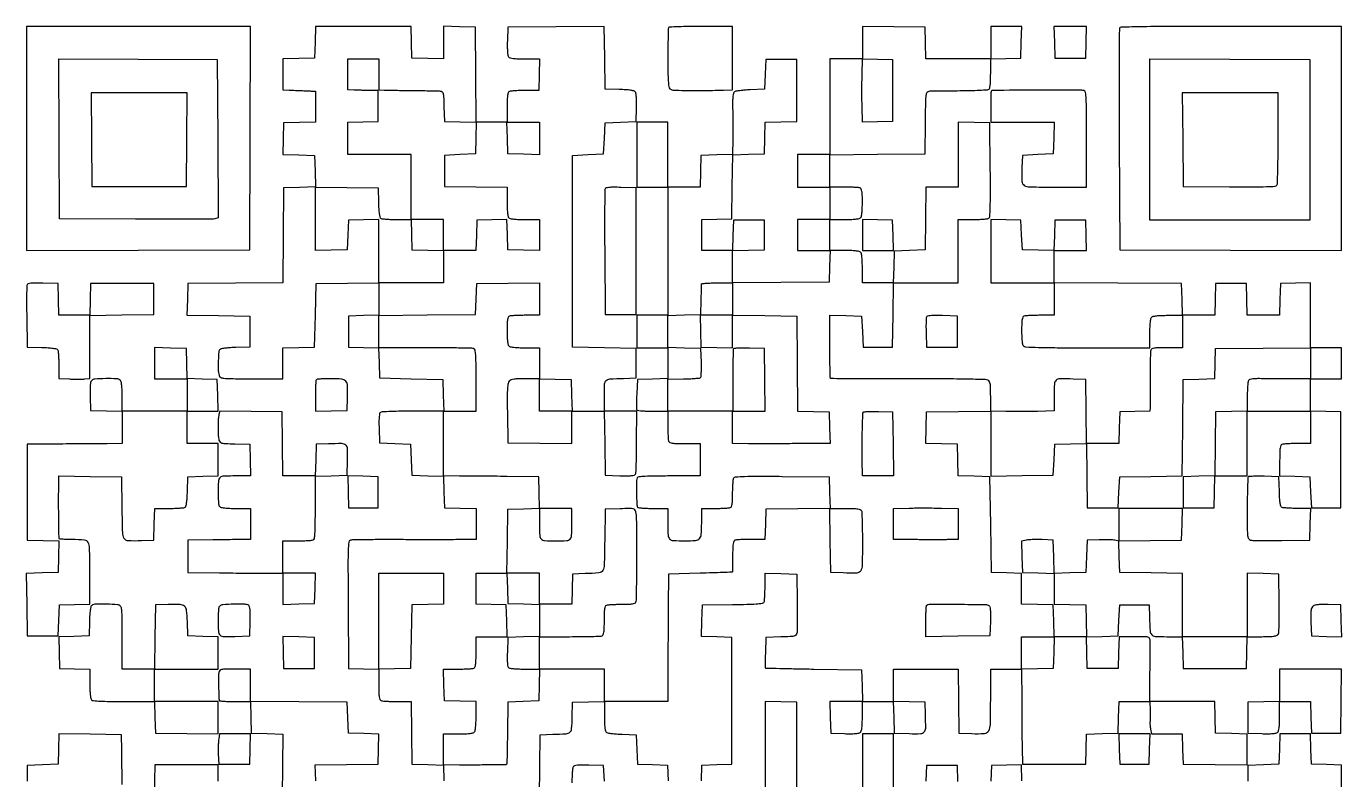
# Model space of a CAD drawing. Extents: x 179 to 1071, y 112 to 1107.
# Drawn here: x 179 to 1071, y 596 to 1107 of the extents above; entities that cross this region are included whole.
import ezdxf

# ---------------------------------------------------------------- set-up
doc = ezdxf.new("R2010")
doc.units = 0

msp = doc.modelspace()

# ---------------------------------------------------------------- linework, layer by layer
for points in [[(179, 1030.993714), (179, 954.987428), (254.75, 955.243714), (330.5, 955.5), (330.756286, 1031.25), (331.012572, 1107), (255.006286, 1107), (179, 1107)], [(876.216168, 1096.25), (876.5, 1085.5), (887, 1085.5), (897.5, 1085.5), (897.783832, 1096.25), (898.067663, 1107), (887, 1107), (875.932337, 1107)], [(223.235953, 1030.25), (223.5, 998.5), (255.5, 998.5), (287.5, 998.5), (287.764047, 1030.25), (288.028094, 1062), (255.5, 1062), (222.971906, 1062)], [(527, 1030.966168), (527, 1019.932337), (516.25, 1020.216168), (505.5, 1020.5), (505.216168, 1031.25), (504.932337, 1042), (515.966168, 1042), (527, 1042)], [(440.215017, 965.75), (440.5, 955.5), (451.25, 955.216168), (462, 954.932337), (462, 965.466168), (462, 976), (450.965017, 976), (439.930034, 976)], [(746, 965.534983), (746, 955), (756.534983, 955), (767.069966, 955), (766.784983, 965.25), (766.5, 975.5), (756.25, 975.784983), (746, 976.069966)], [(636.216168, 900.25), (636.5, 889.5), (647.25, 889.216168), (658, 888.932337), (658, 899.966168), (658, 911), (646.966168, 911), (635.932337, 911)], [(548.783832, 856.75), (549.067663, 846), (538.033832, 846), (527, 846), (527, 857.011163), (527, 868.022325), (537.75, 867.761163), (548.5, 867.5)], [(397.21581, 791.285361), (397.5, 780.5), (407.5, 780.5), (417.5, 780.5), (417.5, 791), (417.5, 801.5), (407.21581, 801.785361), (396.931619, 802.070721)], [(920, 769.022969), (920, 758.045937), (941.25, 758.272969), (962.5, 758.5), (962.783832, 769.25), (963.067663, 780), (941.533832, 780), (920, 780)], [(462, 725.533832), (462, 715.067663), (451.25, 714.783832), (440.5, 714.5), (440, 693), (439.5, 671.5), (428.75, 671.216168), (418, 670.932337), (418, 703.466168), (418, 736), (440, 736), (462, 736)], [(353.215822, 682.284178), (353.5, 671.5), (364, 671.5), (374.5, 671.5), (374.5, 682), (374.5, 692.5), (363.715822, 692.784178), (352.931643, 693.068357)], [(875.783832, 682.25), (875.5, 671.5), (864.75, 671.216168), (854, 670.932337), (854, 681.966168), (854, 693), (865.033832, 693), (876.067663, 693)], [(920.215017, 616.75), (920.5, 606.5), (930.5, 606.5), (940.5, 606.5), (940.784983, 616.75), (941.069966, 627), (930.5, 627), (919.930034, 627)]]:
    msp.add_lwpolyline(points, close=True)
for points in [[(636.783481, 595.215387), (637.066961, 605.930773), (647.283481, 606.215387), (657.5, 606.5), (657.5, 649.5), (657.5, 692.5), (647.216527, 692.785353), (636.933054, 693.070705), (637.216527, 703.785353), (637.5, 714.5), (657.954182, 714.771356, 0.003119), (667.702827, 714.961522, 0.011195), (673.921097, 715.261055, 0.009749), (678.185034, 715.645931, 0.227649), (679.188869, 716.271356, 0.115493), (679.497908, 717.156312, 0.007613), (679.744599, 719.866211, 0.010701), (679.921968, 723.138134, 0.007776), (679.984687, 726.783832), (680, 736.067663), (690.75, 735.783832), (701.5, 735.5), (701.783977, 716.5, -0.002821), (701.853191, 709.05996, -0.003982), (701.824654, 702.430555, -0.002334), (701.730103, 696.84836, -0.054888), (701.523677, 695.284869, -0.140292), (700.814297, 694.045051, -0.13698), (699.550087, 693.354301, -0.045905), (697.054923, 693.012708, -0.004125), (690.7397, 692.784869), (680.5, 692.5), (680.215017, 682.25, 0.002655), (680.126293, 678.304897, 0.004294), (680.097461, 674.947722, 0.000908), (680.1028, 672.009134, 0.234244), (680.215017, 671.784798, 0.157185), (680.475734, 671.694048, 0.000068), (689.963161, 671.475715, 0.000998), (700.518409, 671.255331, 0.000606), (713, 671.034798), (745.5, 670.5), (745.783832, 659.75), (746.067663, 649), (735, 649), (723.932337, 649), (724.216168, 638.25), (724.5, 627.5), (733.850715, 627.211141, 0.009044), (737.957683, 627.15859, 0.018924), (741.150171, 627.296386, 0.020746), (743.513859, 627.587315, 0.132968), (744.600715, 628.083586, 0.154085), (745.271246, 629.124417, 0.035127), (745.685192, 631.205854, 0.024181), (745.929838, 634.346734, 0.007345), (746, 639.122445), (746, 649), (756.466168, 649), (766.932337, 649), (767.216168, 638.25), (767.5, 627.5), (777.722245, 627.215323, 0.013848), (785.5543, 627.214168, 0.210395), (787.951391, 628.349379, 0.179386), (788.934656, 630.971409, 0.009619), (788.795054, 640), (788.5, 648.5), (777.75, 648.783832), (767, 649.067663), (767, 660.033832), (767, 671), (788.980498, 671), (810.960995, 671), (811.230498, 649.25), (811.5, 627.5), (820.243181, 627.211167, 0.024894), (828.807297, 627.354664, 0.253904), (831.707167, 629.188248, 0.123466), (832.847959, 633.408946, 0.004572), (833, 650.035184), (833, 671), (843.5, 671), (854, 671), (854.072108, 649.75, 0.000577), (854.112764, 640.807622, 0.000513), (854.17529, 631.510937, 0.000515), (854.248715, 623.149459, 0.00159), (854.322108, 617.5), (854.5, 606.5), (876, 606.5), (897.5, 606.5), (897.784613, 616.716519), (898.069227, 626.933039), (908.784613, 627.216519), (919.5, 627.5), (919.783832, 638.25), (920.067663, 649), (930.533832, 649), (941, 649), (941.118483, 642.75, -0.003315), (941.149254, 640.253473, -0.004066), (941.143574, 637.92126, -0.003396), (941.109567, 635.962285, -0.029059), (941.037521, 635.088333, 0.045642), (941.000227, 634.329926, 0.011884), (941.080631, 633.110708, 0.01198), (941.239271, 631.719961, 0.011978), (941.464351, 630.338333), (942.090626, 627), (952.51033, 627), (962.930034, 627), (963.215017, 616.75), (963.5, 606.5), (985.25, 606.230498), (1007, 605.960995), (1007, 616.446666), (1007, 626.932337), (996.25, 627.216168), (985.5, 627.5), (985.216168, 638.25), (984.932337, 649), (962.892969, 649), (940.853601, 649), (941.056235, 668.75, 0.000717), (941.124457, 676.480008, 0.001016), (941.161324, 683.359375, 0.000572), (941.174011, 689.170399, 0.014627), (941.129435, 690.75, 0.149832), (940.659923, 692.016871, 0.179178), (939.590362, 692.693164, 0.049014), (937.245457, 692.95522, 0.003336), (930.533832, 693), (920.067663, 693), (919.783832, 682.25), (919.5, 671.5), (909, 671.5), (898.5, 671.5), (898.216515, 682.215829), (897.93303, 692.931657), (908.716515, 693.215829), (919.5, 693.5), (920, 704), (920.5, 714.5), (930.5, 714.5), (940.5, 714.5), (940.75078, 706, 0.00791), (941.169857, 696.758299, 0.169892), (942.21204, 694.277454, 0.200091), (944.52214, 693.185518, 0.011647), (952.48522, 693), (962.932337, 693), (963.216168, 682.25), (963.5, 671.5), (985, 671.5), (1006.5, 671.5), (1006.783832, 682.25), (1007.067663, 693), (1016.911387, 693, 0.007666), (1021.536619, 693.070921, 0.022588), (1024.707922, 693.311871, 0.030009), (1026.861611, 693.706004, 0.160628), (1027.85998, 694.331286, 0.156728), (1028.372347, 695.607424, 0.00746), (1028.63344, 700.26892, 0.009591), (1028.772656, 706.638857, 0.003585), (1028.732424, 715.581286), (1028.5, 735.5), (1017.75, 735.783832), (1007, 736.067663), (1007, 714.533832), (1007, 693), (985, 693), (963, 693), (963, 714.480112), (963, 735.960225), (941.75, 736.230112), (920.5, 736.5), (920.216901, 747.177815), (919.933801, 757.855629), (917.216901, 758.392768, 0.034915), (915.681113, 758.586346, 0.007159), (912.94809, 758.699182, 0.007504), (909.76203, 758.737218, 0.00699), (906.5, 758.681599), (898.5, 758.433291), (898, 747.466646), (897.5, 736.5), (886.783064, 736.216504), (876.066129, 735.933007), (875.783064, 747.216504), (875.5, 758.5), (868, 758.80649, 0.00875), (864.887785, 758.879154, 0.008451), (861.738653, 758.844334, 0.008399), (858.967904, 758.720242, 0.030401), (857.216691, 758.504929), (853.933383, 757.896876), (854.216691, 747.198438), (854.5, 736.5), (865.25, 736.216168), (876, 735.932337), (876, 725.5), (876, 715.067663), (886.75, 714.783832), (897.5, 714.5), (897.783832, 703.75), (898.067663, 693), (887.067663, 693), (876.067663, 693), (875.783832, 703.75), (875.5, 714.5), (864.75, 714.783832), (854, 715.067663), (854, 725.498849), (854, 735.930034), (843.75, 736.215017), (833.5, 736.5), (833, 769), (832.5, 801.5), (821.783492, 801.783492), (811.066984, 802.066984), (810.783492, 812.783492), (810.5, 823.5), (799.716515, 823.784171), (788.93303, 824.068343), (789.216515, 834.784171), (789.5, 845.5), (811.25, 845.769502), (833, 846.039005), (833, 823.999615), (833, 801.960225), (854.25, 802.230112), (875.5, 802.5), (876, 813), (876.5, 823.5), (887.230404, 823.783633), (897.960808, 824.067266), (898.230404, 802.283633), (898.5, 780.5), (909, 780.5), (919.5, 780.5), (920, 791), (920.5, 801.5), (941.736361, 801.769848), (962.972722, 802.039696), (963.236361, 834.769848), (963.5, 867.5), (974.215387, 867.783481), (984.930773, 868.066961), (985.215387, 878.283481), (985.5, 888.5), (1017.75, 888.763853), (1050, 889.027706), (1050, 878.513853), (1050, 868), (1039.75, 867.884747, -0.002544), (1035.074997, 867.855964, -0.001478), (1029.462039, 867.866556, -0.001478), (1023.836814, 867.910425, -0.002494), (1019.12077, 867.984666, 0.00629), (1014.000905, 868.026387, 0.024063), (1010.816251, 867.85889, 0.036689), (1008.786978, 867.502172, 0.191958), (1007.886083, 866.849919, 0.113947), (1007.54783, 865.887335, 0.00812), (1007.277418, 863.042414, 0.011099), (1007.083523, 859.603877, 0.008139), (1007.015313, 855.783832), (1007, 846.067663), (996.25, 845.783832), (985.5, 845.5), (985.230591, 823.783635), (984.961183, 802.06727), (974.230591, 801.783635), (963.5, 801.5), (963.5, 791), (963.5, 780.5), (974, 780.5), (984.5, 780.5), (984.783832, 791.25), (985.067663, 802), (996.033832, 802), (1007, 802), (1007, 824), (1007, 846), (1028.5, 846), (1050, 846), (1050, 835), (1050, 824), (1041.081787, 824, 0.006277), (1037.550804, 823.955669, 0.008159), (1034.31865, 823.821697, 0.006338), (1031.626193, 823.631778, 0.070946), (1030.581787, 823.393011, 0.204941), (1029.767938, 822.602756, 0.063222), (1029.302828, 820.919218, 0.030449), (1029.059653, 817.974376, 0.005378), (1029, 812.427994), (1029, 802.069966), (1039.25, 801.784983), (1049.5, 801.5), (1050, 791), (1050.5, 780.5), (1060.5, 780.5), (1070.5, 780.5), (1070.5, 813), (1070.5, 845.5), (1060.25, 845.784983), (1050, 846.069966), (1050, 857.034983), (1050, 868), (1060.5, 868), (1071, 868), (1071, 878.5), (1071, 889), (1060.5, 889), (1050, 889), (1050, 911.034983), (1050, 933.069966), (1039.75, 932.784983), (1029.5, 932.5), (1029.216168, 921.75), (1028.932337, 911), (1018, 911), (1007.067663, 911), (1006.783832, 921.75), (1006.5, 932.5), (996, 932.5), (985.5, 932.5), (985.216168, 921.75), (984.932337, 911), (974, 911), (963.067663, 911), (962.783832, 921.75), (962.5, 932.5), (919.25, 932.760623), (876, 933.021245), (876, 944.010623), (876, 955), (887.034983, 955), (898.069966, 955), (897.784983, 965.25), (897.5, 975.5), (887, 975.5), (876.5, 975.5), (876.214647, 965.216527), (875.929295, 954.933054), (865.214647, 955.216527), (854.5, 955.5), (854, 965.5), (853.5, 975.5), (843.25, 975.784983), (833, 976.069966), (833, 954.534983), (833, 933), (854.5, 933), (876, 933), (876, 922), (876, 911), (866.581787, 911, 0.005951), (862.859224, 910.955695, 0.007831), (859.465525, 910.821697, 0.005915), (856.638111, 910.632106, 0.07203), (855.581787, 910.393011, 0.195123), (854.779618, 909.642994, 0.068495), (854.309523, 908.105917, 0.033615), (854.062206, 905.449162, 0.006405), (854, 900.593011, 0.009539), (854.075751, 896.62258, 0.019202), (854.315267, 893.499944, 0.020076), (854.678473, 891.177004, 0.148618), (855.2, 890.2, 0.18839), (856.651349, 889.564044, 0.003247), (865.448316, 889.264184, 0.005532), (878.031735, 889.056342, 0.001363), (898.7, 889), (941, 889), (941, 898.8, -0.008695), (941.074295, 903.071747, -0.018472), (941.311224, 906.369558, -0.019349), (941.671932, 908.799696, -0.150969), (942.2, 909.8, -0.150969), (943.200304, 910.328068, -0.019349), (945.630442, 910.688776, -0.018472), (948.928253, 910.925705, -0.008695), (953.2, 911), (963, 911), (963, 900), (963, 889), (952.567388, 889, 0.004734), (946.665848, 888.944129, 0.034798), (943.857977, 888.694977, 0.086533), (942.34465, 888.175433, 0.193605), (941.588638, 887.25, 0.067466), (941.37424, 885.984115, 0.002383), (941.233828, 881.020313, 0.004379), (941.147061, 875.140404, 0.003046), (941.147691, 868.5, -0.000779), (941.178759, 861.790711, -0.001038), (941.18484, 855.696214, -0.000725), (941.171914, 850.584911, -0.01064), (941.126441, 848.784983), (941, 846.069966), (930.75, 845.784983), (920.5, 845.5), (920.216168, 834.75), (919.932337, 824), (908.985671, 824), (898.039005, 824), (897.769502, 845.75), (897.5, 867.5), (889, 867.795054, 0.009898), (880.039138, 867.928611, 0.179012), (877.399726, 866.937651, 0.203743), (876.212849, 864.514002, 0.01335), (876, 856.543332), (876, 846.124768), (864.75, 845.812384, -0.004056), (859.698016, 845.713112, -0.002552), (853.79375, 845.675138, -0.002561), (847.984411, 845.697181, -0.004692), (843.25, 845.783832), (833, 846.067663), (833, 855.998648, 0.005238), (832.940391, 861.68816, 0.037799), (832.676458, 864.41431, 0.088615), (832.111415, 865.967822, 0.139338), (831.097048, 866.948062, 0.117742), (829.287649, 867.423578, 0.00124), (816.206355, 867.686646, 0.003353), (799.603338, 867.867994, 0.001365), (777.012061, 867.901566, -0.000639), (756.978563, 867.90224, -0.001055), (740.054068, 867.960143, -0.000063), (724.823734, 868.046313, -0.197409), (724.47452, 868.192146, -0.193918), (724.189977, 868.86083, -0.000644), (724.026423, 877.972777, -0.003399), (723.924744, 888.281846, -0.002161), (723.93983, 900.283832), (724, 911.067663), (734.75, 910.783832), (745.5, 910.5), (746, 900), (746.5, 889.5), (756.5, 889.5), (766.5, 889.5), (766.769502, 911.25), (767.039005, 933), (789.019502, 933), (811, 933), (811, 954.5), (811, 976), (820.75, 976.015313, 0.007617), (824.576903, 976.079625, 0.010521), (828.007324, 976.261873, 0.007391), (830.850025, 976.515258, 0.115994), (831.764295, 976.833164, 0.241759), (832.445189, 977.993173, 0.006458), (832.710935, 984.104718, 0.008037), (832.844504, 993.337414, 0.001667), (832.764295, 1009.567852), (832.5, 1041.5), (821.75, 1041.783832), (811, 1042.067663), (811, 1020.033832), (811, 998), (800.019888, 998), (789.039775, 998), (788.769888, 976.75), (788.5, 955.5), (778, 955), (767.5, 954.5), (767.216168, 943.75), (766.932337, 933), (756.466168, 933), (746, 933), (746, 942.8, 0.008695), (745.925705, 947.071747, 0.018472), (745.688776, 950.369558, 0.019349), (745.328068, 952.799696, 0.150969), (744.8, 953.8, 0.150969), (743.799696, 954.328068, 0.019349), (741.369558, 954.688776, 0.018472), (738.071747, 954.925705, 0.008695), (733.8, 955), (724, 955), (724, 965.5), (724, 976), (733.8, 976, 0.008695), (738.071747, 976.074295, 0.018472), (741.369558, 976.311224, 0.019349), (743.799696, 976.671932, 0.150969), (744.8, 977.2, 0.148618), (745.321527, 978.177004, 0.020076), (745.684733, 980.499944, 0.019202), (745.924249, 983.62258, 0.009539), (746, 987.593011, 0.006405), (745.937794, 992.449162, 0.033615), (745.690477, 995.105917, 0.068495), (745.220382, 996.642994, 0.195123), (744.418213, 997.393011, 0.07203), (743.361889, 997.632106, 0.005915), (740.534475, 997.821697, 0.007831), (737.140776, 997.955695, 0.005951), (733.418213, 998), (724, 998), (724, 1008.986147), (724, 1019.972294), (756.25, 1020.236147), (788.5, 1020.5), (788.769888, 1041.75, -0.00133), (788.986866, 1055.875505, -0.024584), (789.287052, 1060.337404, -0.105053), (789.964194, 1062.342587, -0.247842), (791.269888, 1063.142923, -0.012224), (792.82212, 1063.204351, -0.000527), (798.27928, 1063.281046, -0.000899), (804.750524, 1063.35354, -0.00064), (812, 1063.41243, 0.003938), (819.18016, 1063.518117, 0.005939), (825.432812, 1063.733748, 0.002596), (830.749633, 1064.008039, 0.127332), (831.75, 1064.328524, 0.199385), (832.330887, 1065.152865, 0.025981), (832.698528, 1067.316724, 0.021495), (832.930977, 1070.479673, 0.007594), (833, 1075.024034), (833, 1084.930034), (843.25, 1085.215017), (853.5, 1085.5), (853.783832, 1096.25), (854.067663, 1107), (843.533832, 1107), (833, 1107), (833, 1096), (833, 1085), (811.033832, 1085), (789.067663, 1085), (788.783832, 1095.75), (788.5, 1106.5), (767.25, 1106.769888), (746, 1107.039775), (746, 1096.019888), (746, 1085), (735, 1085), (724, 1085), (724, 1052.5), (724, 1020), (713, 1020), (702, 1020), (702, 1009), (702, 998), (713, 998), (724, 998), (724, 987), (724, 976), (713, 976), (702, 976), (702, 965.5), (702, 955), (713.033832, 955), (724.067663, 955), (723.783832, 944.25), (723.5, 933.5), (690.75, 933.236336), (658, 932.972671), (658, 943.952504), (658, 954.932337), (668.75, 955.216168), (679.5, 955.5), (679.5, 965.5), (679.5, 975.5), (669, 975.5), (658.5, 975.5), (658.215017, 965.25), (657.930034, 955), (647.465017, 955), (637, 955), (637, 965.465017), (637, 975.930034), (647.25, 976.215017), (657.5, 976.5), (657.769409, 998.216365), (658.038817, 1019.93273), (668.769409, 1020.216365), (679.5, 1020.5), (679.783492, 1031.216508), (680.066984, 1041.933016), (690.783492, 1042.216508), (701.5, 1042.5), (701.5, 1063.5), (701.5, 1084.5), (691, 1084.5), (680.5, 1084.5), (680, 1074.5), (679.5, 1064.5), (670, 1063.988659, 0.007505), (666.264704, 1063.73133, 0.010178), (662.901776, 1063.379819, 0.007422), (660.118407, 1062.98944, 0.103621), (659.176259, 1062.634068, 0.195441), (658.539076, 1061.736963, 0.032659), (658.182351, 1059.61135, 0.022723), (657.999518, 1056.322773, 0.006275), (658.012198, 1051.145409, -0.001785), (658.067243, 1046.328954, -0.001081), (658.099727, 1040.626089, -0.001082), (658.107484, 1034.963986, -0.001904), (658.085939, 1030.283832), (658, 1020.067663), (647.25, 1019.783832), (636.5, 1019.5), (636.216168, 1008.75), (635.932337, 998), (624.966168, 998), (614, 998), (614, 1020), (614, 1042), (603.5, 1042), (593, 1042), (593, 1020), (593, 998), (603.5, 998), (614, 998), (614.073195, 987.75, -0.00088), (614.09912, 982.932088, -0.00044), (614.115819, 976.839062, -0.000437), (614.122037, 970.533093, -0.000646), (614.115512, 965, 0.000049), (614.100749, 958.777523, 0.000018), (614.081275, 950.076563, 0.000018), (614.060782, 940.610342, 0.000022), (614.042318, 931.75), (614, 911), (603.5, 911), (593, 911), (593, 900), (593, 889), (603.5, 889), (614, 889), (614, 878.534983), (614, 868.069966), (603.75, 867.784983), (593.5, 867.5), (592.970473, 858, 0.00444), (592.795764, 854.269823, 0.006155), (592.710034, 850.923437, 0.003969), (592.694989, 848.119288, 0.074466), (592.827462, 847.25, 0.265757), (593.468535, 846.651097, 0.029121), (595.530407, 846.289366, 0.022331), (598.708453, 846.064015, 0.006534), (603.606989, 846), (614, 846), (614, 836.581787, 0.005951), (614.044305, 832.859224, 0.007831), (614.178303, 829.465525, 0.005915), (614.367894, 826.638111, 0.07203), (614.606989, 825.581787, 0.205218), (615.398405, 824.76761, 0.063068), (617.086379, 824.30265, 0.030363), (620.039857, 824.059586, 0.005351), (625.606989, 824), (636, 824), (636, 813), (636, 802), (615.059017, 802, 0.002906), (604.906459, 801.940998, 0.011241), (598.612218, 801.726255, 0.010236), (594.365223, 801.398347, 0.234063), (593.358309, 800.77074, 0.137372), (592.808364, 798.86213, 0.00451), (592.820502, 790.848274, 0.004641), (592.978944, 782.85394, 0.131876), (593.567759, 780.890363, 0.229755), (594.127022, 780.535394, 0.007304), (596.876555, 780.261544, 0.012798), (600.209397, 780.064442, 0.008369), (604.059017, 780), (614, 780), (614, 769.616631, 0.012288), (614.193785, 761.732444, 0.188521), (615.287496, 759.295215, 0.184037), (617.755069, 758.215938, 0.011612), (625.815741, 758.013655, 0.01974), (632.874624, 758.27926, 0.188273), (635.542006, 759.565364, 0.172907), (636.752978, 762.375334, 0.01612), (637, 770.035184), (637, 780), (645.918213, 780, 0.006277), (649.449196, 780.044331, 0.008159), (652.68135, 780.178303, 0.006338), (655.373807, 780.368222, 0.070946), (656.418213, 780.606989, 0.194682), (657.219983, 781.355355, 0.068336), (657.692539, 782.889392, 0.033702), (657.944731, 785.536466, 0.006483), (658.015313, 790.356989, -0.008114), (658.079664, 793.951261, -0.011074), (658.261873, 797.185627, -0.008082), (658.515761, 799.86177, -0.114203), (658.833164, 800.764295, -0.241759), (659.993173, 801.445189, -0.006458), (666.104718, 801.710935, -0.008037), (675.337414, 801.844504, -0.001667), (691.567852, 801.764295), (723.5, 801.5), (723.783633, 790.769596), (724.067266, 780.039192), (702.283633, 779.769596), (680.5, 779.5), (680.215017, 769.25), (679.930034, 759), (670.546804, 759, 0.005972), (666.837646, 758.955693, 0.007853), (663.455249, 758.821697, 0.005943), (660.637304, 758.632084, 0.071958), (659.581787, 758.393011, 0.205218), (658.76761, 757.601595, 0.063068), (658.30265, 755.913621, 0.030363), (658.059586, 752.960143, 0.005351), (658, 747.393011, -0.002252), (657.981991, 743.394156, -0.003647), (657.926563, 739.994283, -0.000684), (657.851924, 737.005214, -0.22111), (657.75, 736.800293, -0.161135), (657.51991, 736.715128, -0.000127), (651.257812, 736.497602, -0.001379), (644.261248, 736.275652, -0.000841), (636, 736.050293), (614.5, 735.5), (614.320665, 713.5, 0.00037), (614.246821, 703.536741, 0.000223), (614.173251, 691.720312, 0.000223), (614.110602, 679.975109, 0.000391), (614.070665, 670.25), (614, 649), (592.5, 649), (571, 649), (571, 660), (571, 671), (549, 671), (527, 671), (527, 682), (527, 693), (547.418213, 693, 0.002771), (555.357109, 693.043995, 0.004125), (562.303225, 693.178303, 0.001841), (568.220565, 693.363369, 0.083055), (569.418213, 693.606989, 0.200263), (570.226524, 694.377876, 0.065784), (570.694084, 695.989192, 0.03193), (570.939172, 698.792715, 0.00584), (571, 704, -0.00584), (571.060828, 709.207285, -0.03193), (571.305916, 712.010808, -0.065784), (571.773476, 713.622124, -0.200263), (572.581787, 714.393011, -0.070701), (573.623534, 714.631706, -0.006434), (576.287222, 714.821697, -0.008233), (579.484808, 714.955664, -0.006352), (582.974799, 715, 0.007316), (587.408285, 715.064877, 0.031205), (590.043837, 715.307119, 0.05551), (591.635045, 715.738864, 0.210146), (592.344304, 716.454858, 0.091144), (592.890882, 719.381674, 0.000553), (592.938037, 746.641473, 0.000797), (592.912095, 773.370941, 0.06091), (592.38243, 777.612412, 0.10896), (591.677923, 779.023822, 0.174606), (590.539145, 779.71426, 0.053451), (588.276802, 779.924152, 0.003425), (581.633136, 779.783693), (571.5, 779.5), (571.230153, 758.264071, -0.003245), (570.90817, 741.492979, -0.12708), (569.89363, 737.944666, -0.241952), (567.309273, 736.307363, -0.015112), (558, 735.75078), (549.5, 735.5), (549.215017, 725.25), (548.930034, 715), (537.965017, 715), (527, 715), (527, 725.5), (527, 736), (515.980498, 736), (504.960995, 736), (505.230498, 757.75), (505.5, 779.5), (516.25, 779.783832), (527, 780.067663), (527, 769.640821, 0.010855), (527.173214, 761.663313, 0.180339), (528.190236, 759.259575, 0.193036), (530.506319, 758.190878, 0.012734), (538, 758, 0.012707), (545.492344, 758.190439, 0.192687), (547.808678, 759.25706, 0.180645), (548.826317, 761.656506, 0.010922), (549, 769.606989), (549, 780), (538.033832, 780), (527.067663, 780), (526.783832, 790.75), (526.5, 801.5), (505, 801.722336, 0.00034), (495.980201, 801.809485, 0.000308), (486.657813, 801.887487, 0.000308), (478.311876, 801.947046, 0.000987), (472.75, 801.972336), (462, 802), (462, 824), (462, 846), (473, 846), (484, 846), (484, 866.893011, 0.002106), (483.950214, 878.715635, 0.016256), (483.72381, 884.243952, 0.030951), (483.301441, 887.346099, 0.257256), (482.418213, 888.393011, 0.086353), (481.16888, 888.638636, 0.000865), (472.071975, 888.821697, 0.002793), (461.574492, 888.956125, 0.001805), (449.418213, 889), (418, 889), (418, 899.986336), (418, 910.972671), (450.75, 911.236336), (483.5, 911.5), (484, 922), (484.5, 932.5), (505.75, 932.769888), (527, 933.039775), (527, 922.019888), (527, 911), (517.581787, 911, 0.005951), (513.859224, 910.955695, 0.007831), (510.465525, 910.821697, 0.005915), (507.638111, 910.632106, 0.07203), (506.581787, 910.393011, 0.195123), (505.779618, 909.642994, 0.068495), (505.309523, 908.105917, 0.033615), (505.062206, 905.449162, 0.006405), (505, 900.593011, 0.009539), (505.075751, 896.62258, 0.019202), (505.315267, 893.499944, 0.020076), (505.678473, 891.177004, 0.148618), (506.2, 890.2, 0.150969), (507.200304, 889.671932, 0.019349), (509.630442, 889.311224, 0.018472), (512.928253, 889.074295, 0.008695), (517.2, 889), (527, 889), (527, 878.5), (527, 868), (517.571429, 868, 0.007612), (512.790467, 867.927206, 0.028258), (509.789206, 867.665584, 0.046082), (507.807826, 867.190041, 0.11494), (506.551016, 866.408158, 0.15114), (505.692188, 864.779983, 0.031184), (505.289479, 861.523236, 0.016159), (505.131507, 855.955637, 0.002366), (505.229587, 844.658158), (505.5, 824.5), (527.25, 824.230498), (549, 823.960995), (549, 834.980498), (549, 846), (559.980498, 846), (570.960995, 846), (571.230498, 824.25), (571.5, 802.5), (581.417355, 802.211769, 0.00688), (586.160651, 802.139217, 0.023269), (589.254924, 802.278541, 0.0323), (591.282684, 802.597678, 0.20181), (592.119951, 803.194085, 0.127963), (592.43615, 804.219787, 0.00215), (592.676288, 810.191916, 0.005372), (592.852059, 817.181283, 0.003528), (592.911185, 825.232316), (592.917177, 846), (581.958588, 846), (571, 846), (571, 856.480948, -0.011573), (571.184972, 864.471708, -0.199796), (572.27627, 866.785637, -0.170244), (574.756564, 867.829771, -0.007926), (584, 868.24922), (592.5, 868.5), (592.5, 878.5), (592.5, 888.5), (571, 889), (549.5, 889.5), (549.5, 954.5), (549.5, 1019.5), (560, 1020), (570.5, 1020.5), (571, 1031), (571.5, 1041.5), (582, 1042), (592.5, 1042.5), (592.788859, 1051.850715, 0.009201), (592.839305, 1055.892546, 0.018158), (592.703774, 1059.099804, 0.018909), (592.422313, 1061.507799, 0.135457), (591.945533, 1062.565629, 0.155031), (590.94575, 1063.207107, 0.027795), (588.750668, 1063.668713, 0.02215), (585.590478, 1064.009433, 0.008399), (581.156674, 1064.214914), (571.5, 1064.5), (571.230073, 1085.763639), (570.960145, 1107.027278), (538.230073, 1106.763639), (505.5, 1106.5), (505.211141, 1097.149285, 0.009044), (505.15859, 1093.042317, 0.018924), (505.296386, 1089.849829, 0.020746), (505.587315, 1087.486141, 0.132968), (506.083586, 1086.399285, 0.154252), (507.125723, 1085.728393, 0.03506), (509.212082, 1085.314587, 0.024123), (512.362019, 1085.070076, 0.007308), (517.156276, 1085), (527.067663, 1085), (526.783832, 1074.281763), (526.5, 1063.563526), (517, 1063.529275, 0.00783), (513.269936, 1063.457408, 0.010783), (509.923437, 1063.268168, 0.007669), (507.152533, 1063.008637, 0.116595), (506.25, 1062.688495, 0.197255), (505.669421, 1061.85476, 0.025752), (505.301718, 1059.677139, 0.021367), (505.069131, 1056.4992, 0.007583), (505, 1051.940983), (505, 1042), (494.513853, 1042), (484.027706, 1042), (483.763853, 1074.25), (483.5, 1106.5), (472.75, 1106.783832), (462, 1107.067663), (462, 1096), (462, 1084.932337), (451.25, 1085.216168), (440.5, 1085.5), (440.216168, 1096.25), (439.932337, 1107), (407.5, 1107), (375.067663, 1107), (374.783832, 1096.25), (374.5, 1085.5), (363.75, 1085.216168), (353, 1084.932337), (353, 1074.466168), (353, 1064), (357.25, 1063.788296, 0.001158), (359.167431, 1063.697233, 0.000711), (361.426562, 1063.598404, 0.000713), (363.661971, 1063.50699, 0.001274), (365.5, 1063.439142, -0.001185), (367.232676, 1063.375491, -0.000899), (369.132812, 1063.297757, -0.000908), (370.915713, 1063.218363, -0.00212), (372.25, 1063.150846), (375, 1063), (375, 1052.533832), (375, 1042.067663), (364.25, 1041.783832), (353.5, 1041.5), (353.216515, 1030.784171), (352.93303, 1020.068343), (363.716515, 1019.784171), (374.5, 1019.5), (374.783485, 1008.784171), (375.06697, 998.068343), (364.283485, 997.784171), (353.5, 997.5), (353.236165, 965.263835), (352.97233, 933.02767), (320.736165, 932.763835), (288.5, 932.5), (288.216371, 921.769986), (287.932742, 911.039971), (309.216371, 910.769986), (330.5, 910.5), (330.5, 900), (330.5, 889.5), (321.054124, 889.209882, 0.009679), (317.346001, 889.024093, 0.013265), (314.020329, 888.704018, 0.009997), (311.288784, 888.312199, 0.133347), (310.373712, 887.89519, 0.20101), (309.51104, 886.243559, 0.010957), (309.13582, 880.266421, 0.01745), (309.100481, 874.259667, 0.054104), (309.653743, 870.25, 0.213201), (310.687475, 868.932612, 0.0961), (312.835432, 868.282876, 0.024195), (317.383932, 868.038171, 0.001342), (331.608408, 868), (353, 868), (353, 878.466168), (353, 888.932337), (363.75, 889.216168), (374.5, 889.5), (375, 911), (375.5, 932.5), (396.75, 932.769888), (418, 933.039775), (418, 922.054871), (418, 911.069966), (407.75, 910.784983), (397.5, 910.5), (397.5, 900), (397.5, 889.5), (407.715399, 889.215399), (417.930798, 888.930798), (418.215399, 878.715399), (418.5, 868.5), (440, 868), (461.5, 867.5), (461.783832, 856.75), (462.067663, 846), (441.283832, 845.984687, 0.003666), (433.225379, 845.919662, 0.005576), (426.226833, 845.733781, 0.002272), (420.253532, 845.481255, 0.130376), (419.211769, 845.152042, 0.19692), (418.604266, 844.294865, 0.033714), (418.278982, 842.282937, 0.023663), (418.138177, 839.195195, 0.006827), (418.211769, 834.417355), (418.5, 824.5), (429, 824), (439.5, 823.5), (440, 813), (440.5, 802.5), (451.216508, 802.216508), (461.933016, 801.933016), (462.216508, 791.216508), (462.5, 780.5), (473.25, 780.216168), (484, 779.932337), (484, 769.466168), (484, 759), (473.25, 758.847657, -0.002815), (467.216693, 758.796125, -0.000576), (456.551562, 758.777356, -0.000606), (444.156683, 758.784849, -0.000569), (431.5, 758.822264, 0.001664), (419.491596, 758.831473, 0.002552), (409.089083, 758.751726, 0.000859), (400.102868, 758.621512, 0.071164), (398.73943, 758.403865, 0.300746), (397.657466, 757.082542, 0.01689), (397.278896, 751.529582, 0.009319), (397.119251, 741.332272, 0.000763), (397.23943, 714.679258), (397.5, 671.5), (407.75, 671.215017), (418, 670.930034), (418, 660.572006, 0.005378), (418.059653, 655.025624, 0.030449), (418.302828, 652.080782, 0.063222), (418.767938, 650.397244, 0.204941), (419.581787, 649.606989, 0.071989), (420.637653, 649.367906, 0.005931), (423.459683, 649.178303, 0.007843), (426.846957, 649.044306, 0.005963), (430.5619, 649), (439.960225, 649), (440.230112, 627.75), (440.5, 606.5), (451.216508, 606.216508), (461.933016, 605.933016), (462.216508, 595.216508)], [(375.216371, 595.230014), (374.932742, 605.960029), (396.216371, 606.230014), (417.5, 606.5), (417.784593, 616.714635), (418.069185, 626.92927), (407.784593, 627.214635), (397.5, 627.5), (397, 638), (396.5, 648.5), (363.75, 648.763664), (331, 649.027329), (331, 660.013664), (331, 671), (320.519052, 671, 0.003621), (313.889173, 670.951984, 0.047056), (311.438963, 670.685023, 0.152909), (310.229783, 670.014936, 0.139298), (309.564029, 668.75, 0.052474), (309.322294, 666.407041, 0.003242), (309.382006, 659.402264, 0.003708), (309.537487, 652.46968, 0.042166), (309.849214, 649.75, 0.332156), (310.185313, 649.448606, 0.004776), (313.030144, 649.220312, 0.010918), (316.442778, 649.054024, 0.006713), (320.466168, 649), (330.932337, 649), (331.216168, 638.25), (331.5, 627.5), (342.269789, 627.215968), (353.039577, 626.931935), (352.769789, 605.715968), (352.5, 584.5)], [(526.960225, 584), (527.230112, 605.25), (527.5, 626.5), (536, 626.75078, 0.008001), (545.14566, 627.167162, 0.165236), (547.65727, 628.196667, 0.196929), (548.809521, 630.49116, 0.012174), (549.215131, 638.2603), (549.5, 648.5), (560.25, 648.783832), (571, 649.067663), (571, 639.156276, 0.007712), (571.071032, 634.551004, 0.02181), (571.310195, 631.344941, 0.027853), (571.696233, 629.145733, 0.16359), (572.304124, 628.162563, 0.131421), (573.259099, 627.722996, 0.010763), (575.999888, 627.312947, 0.013854), (579.34104, 626.980158, 0.010217), (583.054124, 626.790118), (592.5, 626.5), (593, 616.5), (593.5, 606.5), (603.716519, 606.215387), (613.933039, 605.930773), (614.216519, 595.215387)], [(243.920247, 592.826318, 0.000671), (243.860325, 602.185374, 0.000669), (243.78459, 610.524462, 0.00223), (243.703106, 616), (243.5, 626.5), (222.285202, 626.769785), (201.070403, 627.03957), (200.785202, 616.769785), (200.5, 606.5), (190, 606), (179.5, 605.5), (179.5, 595)], [(571, 595), (570.5, 605.5), (560.582645, 605.788231, 0.006827), (555.804805, 605.861823, 0.023663), (552.717063, 605.721018, 0.033714), (550.705135, 605.395734, 0.19692), (549.847958, 604.788231, 0.115445), (549.524351, 603.860149, 0.007585), (549.266219, 601.014355, 0.010675), (549.080714, 597.578609, 0.007755), (549.015313, 593.75)]]:
    msp.add_lwpolyline(points, format="xyb")
for points in [[(614.597384, 1106.15757, 0.131582), (614.386391, 1105.455423, 0.001139), (614.22813, 1099.79945, 0.003878), (614.111097, 1093.276816, 0.002479), (614.071475, 1085.695891, 0.003005), (614.128483, 1075.768173, 0.013153), (614.351764, 1069.904023, 0.016962), (614.723185, 1066.137051, 0.164766), (615.423424, 1064.719433, 0.185224), (617.404898, 1063.836696, 0.0069), (625.707086, 1063.512707, 0.010039), (636.756365, 1063.456043, 0.004115), (651.75, 1063.803633), (658, 1064), (658, 1085.5), (658, 1107), (636.559017, 1107, 0.003677), (628.30189, 1106.939273, 0.005908), (621.263382, 1106.752536, 0.001637), (615.179022, 1106.499188, 0.247987)], [(920.460009, 1105.75, 0.090591), (920.266358, 1104.709509, 0.000109), (920.198937, 1082.982812, 0.000984), (920.176611, 1058.652573, 0.000605), (920.241394, 1030), (920.5, 955.5), (995.75, 955.243674), (1071, 954.987348), (1071, 1030.993674), (1071, 1107), (995.968615, 1107, 0.000668), (957.448289, 1106.948566, 0.003471), (936.19131, 1106.744245, 0.001205), (921.475143, 1106.465155, 0.305157)], [(308.758677, 1030.77123), (309.017354, 977.04246), (306.758677, 976.494347, -0.057902), (304.987826, 976.276519, -0.000418), (290.035361, 976.188577, -0.001589), (272.903102, 976.156579, -0.001017), (253, 976.223117), (201.5, 976.5), (201.241383, 1030.758691), (200.982767, 1085.017383), (254.741383, 1084.758691), (308.5, 1084.5)], [(418, 1074.5), (418, 1064), (421.75, 1063.835336, 0.006085), (424.048834, 1063.762412, 0.000739), (429.098437, 1063.671192, 0.000878), (435.098989, 1063.582205, 0.000723), (441.5, 1063.507776, -0.000868), (447.790235, 1063.432818, -0.001189), (453.450661, 1063.342076, -0.000764), (458.207632, 1063.247234, -0.014059), (459.715017, 1063.17244, -0.15336), (460.959283, 1062.672517, -0.163686), (461.654808, 1061.562923, -0.0482), (461.987941, 1059.18336, -0.003743), (462.215017, 1052.75), (462.5, 1042.5), (473.283485, 1042.215829), (484.06697, 1041.931657), (483.783485, 1031.215829), (483.5, 1020.5), (473, 1020), (462.5, 1019.5), (462.5, 1009), (462.5, 998.5), (483.75, 998.230112), (505, 997.960225), (505, 988.180112, 0.008721), (505.074341, 983.918248, 0.018496), (505.311349, 980.626174, 0.019373), (505.672136, 978.199565, 0.150894), (506.2, 977.2, 0.150969), (507.200304, 976.671932, 0.019349), (509.630442, 976.311224, 0.018472), (512.928253, 976.074295, 0.008695), (517.2, 976), (527, 976), (527, 965.466168), (527, 954.932337), (516.25, 955.216168), (505.5, 955.5), (505.214635, 965.784593), (504.92927, 976.069185), (494.714635, 975.784593), (484.5, 975.5), (484.215017, 965.25), (483.930034, 955), (472.965017, 955), (462, 955), (462, 944), (462, 933), (440, 933), (418, 933), (418, 954.534983), (418, 976.069966), (407.75, 975.784983), (397.5, 975.5), (397, 965.5), (396.5, 955.5), (385.75, 955.216168), (375, 954.932337), (375, 976.486056), (375, 998.039775), (396.25, 997.769888), (417.5, 997.5), (417.788805, 987.535034, 0.00836), (417.987032, 983.199826, 0.019108), (418.315749, 979.944063, 0.01918), (418.737468, 977.589, 0.199883), (419.288805, 976.800347, 0.117226), (420.172107, 976.495095, 0.006962), (423.008274, 976.252233, 0.010173), (426.426877, 976.077211, 0.007309), (430.25, 976.015313), (440, 976), (440, 998), (440, 1020), (418.5, 1020), (397, 1020), (397, 1030.965017), (397, 1041.930034), (407.25, 1042.215017), (417.5, 1042.5), (417.5, 1053), (417.5, 1063.5), (411.5, 1063.544768, -0.002425), (408.89198, 1063.576879, -0.001806), (406.014062, 1063.636672, -0.001825), (403.300625, 1063.712764, -0.004142), (401.25, 1063.794768), (397, 1064), (397, 1074.5), (397, 1085), (407.5, 1085), (418, 1085)], [(766.5, 1063.5), (766.5, 1042.5), (756.315015, 1042.215735), (746.130031, 1041.931469), (745.815015, 1052.715735, -0.004778), (745.718551, 1057.625086, -0.002805), (745.692228, 1063.499921, -0.002805), (745.731823, 1069.374727, -0.004778), (745.839378, 1074.283996), (746.178757, 1085.067993), (756.339378, 1084.783996), (766.5, 1084.5)], [(1049.5, 1030), (1049.5, 975.5), (995.211905, 975.5), (940.92381, 975.5), (940.942857, 1025.75, -0.000032), (940.951538, 1045.331386, -0.000047), (940.961905, 1062.563467, -0.000022), (940.972765, 1077.239555, -0.00086), (940.980952, 1080.508612), (941, 1085.017225), (995.25, 1084.758612), (1049.5, 1084.5)], [(833.435618, 1063.102285, 0.186224), (833.259692, 1062.705323, 0.002127), (833.127963, 1059.759213, 0.006167), (833.031465, 1056.325566, 0.003941), (833, 1052.333333), (833, 1042), (854.533832, 1042), (876.067663, 1042), (875.783832, 1031.25), (875.5, 1020.5), (865, 1020), (854.5, 1019.5), (854.204946, 1011, 0.017378), (854.205453, 1001.813808, 0.257598), (855.800938, 999.146345, 0.129107), (859.504163, 998.118547, 0.003484), (876.519052, 998), (898, 998), (898, 1030.432612, 0.001086), (897.957183, 1050.149553, 0.01217), (897.732321, 1057.987485, 0.02522), (897.2953, 1062.196941, 0.286418), (896.25, 1063.408706, 0.076233), (893.288388, 1063.853117, 0.000413), (864.32012, 1063.735737, 0.000179), (834.57991, 1063.58002, 0.197459)], [(963.235953, 1030.25), (963.5, 998.5), (994.93202, 998.235498, 0.001697), (1010.901959, 998.155315, 0.00816), (1019.995146, 998.288929, 0.006635), (1026.009704, 998.555446, 0.241447), (1027.166708, 999.235498, 0.134731), (1027.492293, 1000.296498, 0.001088), (1027.738089, 1009.161365, 0.003824), (1027.920853, 1019.372002, 0.002438), (1027.984687, 1031.25), (1028, 1062), (995.485953, 1062), (962.971906, 1062)], [(571.470943, 996.784875, 0.090155), (571.273205, 995.737416, 0.000349), (571.199278, 983.53959, 0.001779), (571.174288, 969.692692, 0.001116), (571.238828, 953.499694), (571.5, 911.5), (582, 911.5), (592.5, 911.5), (592.5, 954.5), (592.5, 997.5), (582.232115, 997.785181, 0.006143), (577.216112, 997.862844, 0.023976), (574.118739, 997.724156, 0.035775), (572.174476, 997.401993, 0.247013)], [(179.460699, 931.75818, 0.087787), (179.264261, 930.743783, 0.001376), (179.184809, 924.817509, 0.003604), (179.161015, 917.914021, 0.002374), (179.228584, 909.973), (179.5, 889.5), (189.464966, 889.211195, -0.00836), (193.800174, 889.012968, -0.019108), (197.055937, 888.684251, -0.01918), (199.411, 888.262532, -0.199883), (200.199653, 887.711195, -0.115579), (200.504446, 886.838417, -0.007594), (200.747767, 884.161809, -0.010687), (200.922755, 880.930213, -0.007763), (200.984687, 877.329004), (201, 868.158008), (208.25, 867.829004, 0.005605), (211.264061, 867.726068, 0.00536), (214.325, 867.688694, 0.005319), (217.027433, 867.713417, 0.019086), (218.75, 867.813358), (222, 868.126717), (222, 889.543856), (222, 910.960995), (243.75, 911.230498), (265.5, 911.5), (265.5, 922), (265.5, 932.5), (244, 932.5), (222.5, 932.5), (222.216168, 921.75), (221.932337, 911), (211.5, 911), (201.067663, 911), (200.783832, 921.75), (200.5, 932.5), (190.232115, 932.785181, 0.006024), (185.155199, 932.864994, 0.024688), (182.079318, 932.724352, 0.038626), (180.174323, 932.392889, 0.243366)], [(658, 922.019502), (658, 911.039005), (679.75, 910.769502), (701.5, 910.5), (701.763809, 878.283692), (702.027617, 846.067383), (712.763809, 845.783692), (723.5, 845.5), (723.783832, 834.75), (724.067663, 824), (713.783832, 823.982071, 0.000327), (708.985954, 823.970566, 0.00017), (702.995876, 823.950244, 0.000169), (696.843147, 823.925202, 0.000257), (691.5, 823.898901, -0.000951), (686.124085, 823.879899, -0.000605), (679.867188, 823.877256, -0.000608), (673.72889, 823.889555, -0.001129), (668.75, 823.91683), (658, 824), (658, 835), (658, 846), (636, 846), (614, 846), (614, 856.898033), (614, 867.796066), (624.679945, 867.877978, 0.007446), (628.834592, 867.971729, 0.010992), (632.475194, 868.188366, 0.006459), (635.498221, 868.474394, 0.171179), (636.219593, 868.819593, 0.176004), (636.549493, 869.525912, 0.008268), (636.741674, 872.191049, 0.01279), (636.838207, 875.421662, 0.008766), (636.789648, 879.089648), (636.5, 888.5), (625.25, 888.782751), (614, 889.065502), (614, 900), (614, 910.934498), (625.25, 911.217249), (636.5, 911.5), (636.701561, 921.5, -0.00031), (636.782311, 925.386428, -0.000464), (636.858143, 928.782812, -0.00019), (636.92696, 931.694442, -0.010122), (636.951561, 932.25, -0.369579), (637.245346, 932.551454, -0.00482), (640.070146, 932.779688, -0.01105), (643.47065, 932.946041, -0.006695), (647.5, 933), (658, 933)], [(789.442274, 909.710164, 0.081166), (789.248144, 908.773814, 0.005233), (789.158783, 905.980936, 0.007531), (789.137174, 902.634259, 0.005535), (789.210159, 898.924983), (789.5, 889.5), (800, 889.5), (810.5, 889.5), (810.5, 900), (810.5, 910.5), (800.232115, 910.785181, 0.005823), (795.049899, 910.868732, 0.025951), (792.012272, 910.724596, 0.043922), (790.172333, 910.376284, 0.236652)], [(266, 878.533832), (266, 868), (277, 868), (288, 868), (288, 857), (288, 846), (266, 846), (244, 846), (244, 855.8, 0.008695), (243.925705, 860.071747, 0.018472), (243.688776, 863.369558, 0.019349), (243.328068, 865.799696, 0.150969), (242.8, 866.8, 0.186516), (240.297106, 867.907543, 0.01448), (232.838575, 868.048161, 0.013873), (225.365601, 867.765168, 0.20596), (223.083586, 866.600715, 0.132968), (222.587315, 865.513859, 0.020746), (222.296386, 863.150171, 0.018924), (222.15859, 859.957683, 0.009044), (222.211141, 855.850715), (222.5, 846.5), (233.25, 846.216168), (244, 845.932337), (244, 834.966168), (244, 824), (233.75, 823.929335, 0.000166), (228.365361, 823.890421, 0.000048), (220.048438, 823.826749, 0.000048), (210.674575, 823.753177, 0.000052), (201.5, 823.679335), (179.5, 823.5), (179.5, 791), (179.5, 758.5), (190.283485, 758.215829), (201.06697, 757.931657), (200.783485, 747.215829), (200.5, 736.5), (189.730211, 736.215968), (178.960423, 735.931935), (179.230211, 714.715968), (179.5, 693.5), (190, 693.5), (200.5, 693.5), (201, 704), (201.5, 714.5), (211.75, 714.784983), (222, 715.069966), (222, 736.467595, 0.003047), (221.897409, 753.30015, 0.119553), (220.980483, 756.888632, 0.254888), (218.519121, 758.513599, 0.018387), (210.080034, 758.915505, -0.002711), (206.834534, 758.968218, -0.004324), (204.061106, 759.052309, -0.001068), (201.64464, 759.15167, -0.187954), (201.413849, 759.2533, -0.194216), (201.17096, 759.826566, -0.000355), (200.998627, 770.335275, -0.002829), (200.891799, 780.987234, -0.003146), (200.911553, 791.269888), (201, 802.039775), (222.25, 801.769888), (243.5, 801.5), (243.769847, 780.264071, 0.003568), (244.10305, 763.474131, 0.129025), (245.177094, 759.789178, 0.254171), (247.861975, 758.206112, 0.017415), (257, 758.204946), (265.5, 758.5), (265.783832, 769.25), (266.067663, 780), (275.783832, 780.015313, 0.007334), (279.593987, 780.077213, 0.010202), (283.001664, 780.252233, 0.006997), (285.828483, 780.495121, 0.117134), (286.711195, 780.800347, 0.199883), (287.262532, 781.589, 0.01918), (287.684251, 783.944063, 0.019108), (288.012968, 787.199826, 0.00836), (288.211195, 791.535034), (288.5, 801.5), (298.75, 801.784983), (309, 802.069966), (309, 813.034983), (309, 824), (298.5, 824), (288, 824), (288, 835), (288, 846), (298.533832, 846), (309.067663, 846), (308.783832, 856.75), (308.5, 867.5), (298.284601, 867.784601), (288.069202, 868.069202), (287.784601, 878.284601), (287.5, 888.5), (276.75, 888.783832), (266, 889.067663)], [(658.616594, 888.188653, 0.13166), (658.396289, 887.455114, 0.001122), (658.231277, 881.500199, 0.003848), (658.109311, 874.635014, 0.002459), (658.068212, 866.654554), (658.063419, 846), (669.051597, 846), (680.039775, 846), (679.769888, 867.25), (679.5, 888.5), (669.330091, 888.784099, 0.008217), (665.393101, 888.829352, 0.012646), (661.987914, 888.726377, 0.007044), (659.172957, 888.530114, 0.237713)], [(375.666667, 867.333333, 0.178637), (375.399783, 866.754242, 0.004491), (375.195833, 863.817145, 0.009085), (375.048275, 860.320751, 0.006002), (375, 856.299502), (375, 845.932337), (385.75, 846.216168), (396.5, 846.5), (396.788833, 855.243181, 0.01597), (396.797608, 863.327865, 0.173655), (395.623445, 866.313137, 0.194582), (392.884026, 867.697171, 0.020868), (385.631483, 868, 0.006689), (382.020088, 867.951686, 0.010012), (378.868831, 867.804167, 0.005394), (376.236693, 867.599527, 0.17604)], [(309.629861, 843.748376, 0.05519), (309.164102, 840.699112, 0.010206), (309.045259, 835.011813, 0.01019), (309.158427, 829.324732, 0.05547), (309.621449, 826.283793, 0.137305), (310.355481, 825.044772, 0.13437), (311.631874, 824.354225, 0.045994), (314.122991, 824.011163, 0.004239), (320.357794, 823.783793), (330.5, 823.5), (330.783832, 812.75), (331.067663, 802), (320.650463, 802, 0.003769), (314.098572, 801.950607, 0.046615), (311.622381, 801.681532, 0.144838), (310.367068, 801.013448, 0.133842), (309.630286, 799.75, 0.05739), (309.039417, 795.764518, 0.015809), (309.033618, 789.416487, 0.010157), (309.359131, 783.041418, 0.180438), (310.2, 781.2, 0.150969), (311.200304, 780.671932, 0.019349), (313.630442, 780.311224, 0.018472), (316.928253, 780.074295, 0.008695), (321.2, 780), (331, 780), (331, 769.5), (331, 759), (326.75, 758.925959, -0.001248), (324.181695, 758.887627, -0.000166), (318.754688, 758.821979, -0.000192), (312.32041, 758.748755, -0.000161), (305.5, 758.675959), (288.5, 758.5), (288.5, 747.5), (288.5, 736.5), (310, 736.289091, 0.00027), (319.019799, 736.205478, 0.000244), (328.342187, 736.128653, 0.000245), (336.688123, 736.068039, 0.000784), (342.25, 736.039091), (353, 736), (353, 725.466168), (353, 714.932337), (363.75, 715.216168), (374.5, 715.5), (374.784983, 725.75), (375.069966, 736), (364.034983, 736), (353, 736), (353, 747), (353, 758), (362.418213, 758, 0.005951), (366.140776, 758.044305, 0.007831), (369.534475, 758.178303, 0.005915), (372.361889, 758.367894, 0.07203), (373.418213, 758.606989, 0.258602), (374.303692, 759.66196, 0.030077), (374.724381, 762.829945, 0.015924), (374.950419, 768.472196, 0.002049), (375, 780.573157), (375, 801.932337), (385.75, 802.216168), (396.5, 802.5), (396.784677, 812.722245, 0.013848), (396.785832, 820.5543, 0.210395), (395.650621, 822.951391, 0.179386), (393.028591, 823.934656, 0.009619), (384, 823.795054), (375.5, 823.5), (375.216168, 812.75), (374.932337, 802), (363.985671, 802), (353.039005, 802), (352.769502, 823.75), (352.5, 845.5), (331.366207, 845.748376), (310.232413, 845.996751)], [(766.769502, 823.75), (767.039005, 802), (756.519502, 802), (746, 802), (745.884747, 812.75, -0.003995), (745.854243, 823.920657, -0.004803), (746.010394, 834.42422, -0.001535), (746.271804, 843.913096, -0.130363), (746.681085, 845.285237, -0.241317), (747.180319, 845.590001, -0.006318), (749.86077, 845.756023, -0.011956), (753.090147, 845.83778, -0.007723), (756.830795, 845.785237), (766.5, 845.5)], [(1007.699448, 801.366114, 0.189029), (1007.415894, 800.716821, 0.001399), (1007.205463, 794.757934, 0.004982), (1007.050471, 787.881585, 0.003143), (1007, 779.852385, 0.001382), (1007.038242, 766.018763, 0.024894), (1007.283254, 761.593137, 0.09974), (1007.935588, 759.513125, 0.213541), (1009.25, 758.519478, 0.051289), (1010.83243, 758.322155, 0.002227), (1016.420312, 758.226511, 0.003771), (1023.057479, 758.192534, 0.002678), (1030.5, 758.250426), (1049.5, 758.5), (1049.783832, 769.25), (1050.067663, 780), (1040.783832, 780.015313, -0.007671), (1037.139377, 780.077238, -0.010583), (1033.871337, 780.252233, -0.007465), (1031.163707, 780.495462, -0.115915), (1030.288805, 780.800347, -0.199883), (1029.737468, 781.589, -0.01918), (1029.315749, 783.944063, -0.019108), (1028.987032, 787.199826, -0.00836), (1028.788805, 791.535034), (1028.5, 801.5), (1018.449448, 801.782781, 0.006672), (1014.547259, 801.840477, 0.010046), (1011.145783, 801.777033, 0.005301), (1008.300668, 801.636532, 0.183378)], [(745.393011, 778.418213, -0.082806), (745.636496, 777.224263, -0.001922), (745.821697, 771.455697, -0.00422), (745.955997, 764.677171, -0.002843), (746, 756.937265, -0.003963), (745.875362, 741.214225, -0.136899), (744.833162, 737.695561, -0.250325), (742.189772, 736.181488, -0.016074), (733, 736.204946), (724.5, 736.5), (724.230498, 758.25), (723.960995, 780), (734.373509, 780, -0.005337), (739.952209, 779.940452, -0.030315), (742.9105, 779.697448, -0.062982), (744.600948, 779.232572, -0.205372)], [(811, 769.437616), (811, 759), (806.5, 758.868421, -0.003172), (804.288395, 758.817793, -0.001276), (801.265625, 758.775493, -0.001262), (798.009591, 758.74646, -0.001598), (795, 758.736842, -0.001327), (791.583817, 758.745911, -0.000552), (786.971875, 758.775493, -0.000546), (782.032483, 758.81803, -0.000707), (777.5, 758.868421), (767, 759), (767, 769.467249), (767, 779.934498), (777.75, 780.217249, -0.004411), (782.678051, 780.303374, -0.0025), (788.646875, 780.325179, -0.002495), (794.663188, 780.287048, -0.004108), (799.75, 780.187616), (811, 779.875232)], [(505.215017, 725.75), (505.5, 715.5), (516.25, 715.216168), (527, 714.932337), (527, 704), (527, 693.067663), (516.25, 692.783832), (505.5, 692.5), (505.211769, 682.582645, 0.006827), (505.138177, 677.804805, 0.023663), (505.278982, 674.717063, 0.033714), (505.604266, 672.705135, 0.19692), (506.211769, 671.847958, 0.11554), (507.140491, 671.524324, 0.007548), (509.995583, 671.266219, 0.010646), (513.442256, 671.080711, 0.007729), (517.283832, 671.015313), (527.067663, 671), (526.783832, 660.25), (526.5, 649.5), (516, 649), (505.5, 648.5), (505.261946, 627.59528, -0.001265), (505.150105, 619.55984, -0.002067), (505.009875, 612.747375, -0.000246), (504.856938, 606.681525, -0.192242), (504.738121, 606.404787, -0.194701), (504.170345, 606.164195, -0.000421), (494.592531, 606.016918, -0.002868), (484.184408, 605.92534, -0.002165), (472.75, 605.93983), (462, 606), (462, 616.5), (462, 627), (471.8, 627, 0.008695), (476.071747, 627.074295, 0.018472), (479.369558, 627.311224, 0.019349), (481.799696, 627.671932, 0.150969), (482.8, 628.2, 0.150842), (483.32772, 629.199046, 0.01939), (483.688563, 631.623182, 0.018512), (483.925628, 634.911233, 0.008739), (484, 639.166168), (484, 648.932337), (473.25, 649.216168), (462.5, 649.5), (462.216168, 660.25), (461.932337, 671), (471.384381, 671, 0.00593), (475.119908, 671.044304, 0.007809), (478.524537, 671.178303, 0.005887), (481.361111, 671.367872, 0.0721), (482.418213, 671.606989, 0.205218), (483.23239, 672.398405, 0.063068), (483.69735, 674.086379, 0.030363), (483.940414, 677.039857, 0.005351), (484, 682.606989), (484, 693), (494.533832, 693), (505.067663, 693), (504.783832, 703.75), (504.5, 714.5), (494.25, 714.784983), (484, 715.069966), (484, 725.534983), (484, 736), (494.465017, 736), (504.930034, 736)], [(223.288805, 714.199653, 0.199883), (222.737468, 713.411, 0.01918), (222.315749, 711.055937, 0.019108), (221.987032, 707.800174, 0.00836), (221.788805, 703.464966), (221.5, 693.5), (211.216527, 693.214647), (200.933054, 692.929295), (201.216527, 682.214647), (201.5, 671.5), (211.75, 671.215017), (222, 670.930034), (222, 661.165017, 0.00874), (222.074375, 656.910654, 0.018513), (222.311444, 653.622935, 0.019392), (222.672291, 651.199003, 0.150838), (223.2, 650.2, 0.175114), (224.461379, 649.608191, 0.00935), (228.947392, 649.278893, 0.010469), (235.390155, 649.062087, 0.003175), (245.166168, 649), (265.932337, 649), (266.216168, 638.25), (266.5, 627.5), (287.75, 627.248378), (309, 626.996757), (309, 637.998378), (309, 649), (287.5, 649), (266, 649), (266, 660), (266, 671), (287.5, 671), (309, 671), (309, 681.965017), (309, 692.930034), (298.75, 693.215017), (288.5, 693.5), (288.21398, 703.234094, 0.018997), (287.703343, 710.802745, 0.186549), (286.269158, 713.596909, 0.175522), (283.283794, 714.790065, 0.016437), (275.243181, 714.788833), (266.5, 714.5), (266.230498, 692.75), (265.960995, 671), (254.980498, 671), (244, 671), (243.937986, 681.75, -0.001323), (243.922906, 686.579697, -0.00083), (243.929594, 692.228878, -0.000833), (243.954674, 697.790452, -0.001522), (243.996501, 702.327031, 0.008808), (243.973647, 706.597321, 0.017756), (243.776915, 709.957851, 0.018659), (243.445369, 712.468483, 0.131783), (242.93607, 713.577031, 0.203707), (240.917836, 714.617907, 0.010641), (233.479471, 715.012217, 0.012902), (226.125305, 715.055442, 0.137404)], [(310.2, 713.8, 0.180503), (309.356597, 711.952416, 0.010226), (309.033462, 705.575101, 0.015899), (309.043761, 699.22083, 0.057145), (309.639072, 695.216402, 0.125186), (310.35952, 693.930901, 0.157976), (311.551156, 693.283717, 0.049436), (313.903588, 693.082373, 0.003649), (320.375418, 693.216402), (330.5, 693.5), (330.788231, 703.417355, 0.006827), (330.861823, 708.195195, 0.023663), (330.721018, 711.282937, 0.033714), (330.395734, 713.294865, 0.19692), (329.788231, 714.152042, 0.135963), (327.14717, 714.954873, 0.010702), (319.734599, 714.980317, 0.009077), (312.237199, 714.709362, 0.184843)], [(831.788231, 714.152042, -0.19692), (832.395734, 713.294865, -0.033714), (832.721018, 711.282937, -0.023663), (832.861823, 708.195195, -0.006827), (832.788231, 703.417355), (832.5, 693.5), (810.75, 693.230498), (789, 692.960995), (789, 703.313831, -0.006011), (789.048276, 707.329587, -0.009096), (789.195833, 710.821355, -0.004501), (789.399791, 713.754352, -0.178606), (789.666667, 714.333333, -0.19909), (791.318303, 715.016802, -0.000905), (810.513046, 714.968934, -0.001196), (829.45216, 714.842117, -0.139975)], [(1051.698976, 713.769153, 0.124763), (1050.777081, 712.654842, 0.076572), (1050.28692, 711.012817, 0.036105), (1050.109284, 708.286528, 0.00588), (1050.209381, 702.983715), (1050.5, 693.5), (1060.78419, 693.214639), (1071.068381, 692.929279), (1070.78419, 703.714639), (1070.5, 714.5), (1061.989595, 714.785438, 0.010006), (1058.068435, 714.838436, 0.02299), (1055.121158, 714.683656, 0.02949), (1052.96852, 714.341998, 0.104125)], [(1029, 660.033832), (1029, 649.067663), (1018.25, 648.783832), (1007.5, 648.5), (1007.5, 638), (1007.5, 627.5), (1016.850715, 627.211141, 0.009044), (1020.957683, 627.15859, 0.018924), (1024.150171, 627.296386, 0.020746), (1026.513859, 627.587315, 0.132968), (1027.600715, 628.083586, 0.154085), (1028.271246, 629.124417, 0.035127), (1028.685192, 631.205854, 0.024181), (1028.929838, 634.346734, 0.007345), (1029, 639.122445), (1029, 649), (1039.466168, 649), (1049.932337, 649), (1050.216168, 638.25), (1050.5, 627.5), (1060.5, 627.5), (1070.5, 627.5), (1070.769502, 649.25), (1071.039005, 671), (1050.019502, 671), (1029, 671)], [(309.487534, 623.75, 0.029867), (309.274687, 622.038998, 0.008811), (309.15201, 619.398438, 0.008811), (309.11869, 616.41836, 0.009375), (309.192221, 613.5), (309.5, 606.5), (320, 606.5), (330.5, 606.5), (330.784983, 616.75), (331.069966, 627), (320.580296, 627), (310.090626, 627)]]:
    msp.add_lwpolyline(points, format="xyb", close=True)
for points in [[(701.5, 584.5), (701.5, 616.5), (701.5, 648.5), (690.75, 648.783832), (680, 649.067663), (680, 616.567663), (680, 584.067663)], [(767, 583.932337), (767, 605.466168), (767, 627), (756.5, 627), (746, 627), (746, 605.5), (746, 584)], [(1071, 584), (1071, 605.930034), (1060.75, 606.215017), (1050.5, 606.5), (1050.215017, 616.75), (1049.930034, 627), (1039.5, 627), (1029.069966, 627), (1028.784983, 616.75), (1028.5, 606.5), (1018, 606), (1007.5, 605.5), (1007.5, 595)], [(309, 595), (309, 606), (287.519502, 606), (266.039005, 606), (265.769502, 584.25)], [(810.784171, 594.716515), (810.5, 605.5), (800, 605.5), (789.5, 605.5), (789, 595)], [(854.215817, 595.284606), (853.931635, 606.069211), (843.715817, 605.784606), (833.5, 605.5), (833, 595)]]:
    msp.add_lwpolyline(points)

doc.saveas('drawing.dxf')
